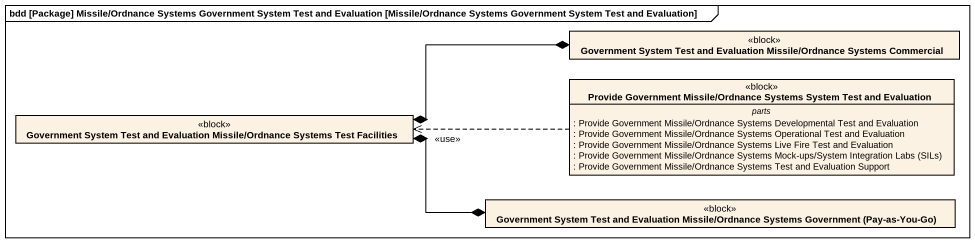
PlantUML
@startuml
mainframe bdd [Package] Missile/Ordnance Systems Government System Test and Evaluation [Missile/Ordnance Systems Government System Test and Evaluation]
hide circle
hide empty members
class "Government System Test and Evaluation Missile/Ordnance Systems Commercial" as Government_System_Test_and <<block>>
class "Provide Government Missile/Ordnance Systems System Test and Evaluation" as Provide_Government_Missile <<block>> {
  -- parts --
  : Provide Government Missile/Ordnance Systems Developmental Test and Evaluation
  : Provide Government Missile/Ordnance Systems Operational Test and Evaluation
  : Provide Government Missile/Ordnance Systems Live Fire Test and Evaluation
  {field} : Provide Government Missile/Ordnance Systems Mock-ups/System Integration Labs (SILs)
  : Provide Government Missile/Ordnance Systems Test and Evaluation Support
}
class "Government System Test and Evaluation Missile/Ordnance Systems Test Facilities" as Government_System_Test_and_2 <<block>>
class "Government System Test and Evaluation Missile/Ordnance Systems Government (Pay-as-You-Go)" as Government_System_Test_and_3 <<block>>
Provide_Government_Missile .left.> Government_System_Test_and_2 : <<use>>
Government_System_Test_and_2 *-right-* Government_System_Test_and
Government_System_Test_and_2 *-right-* Government_System_Test_and_3
@enduml
